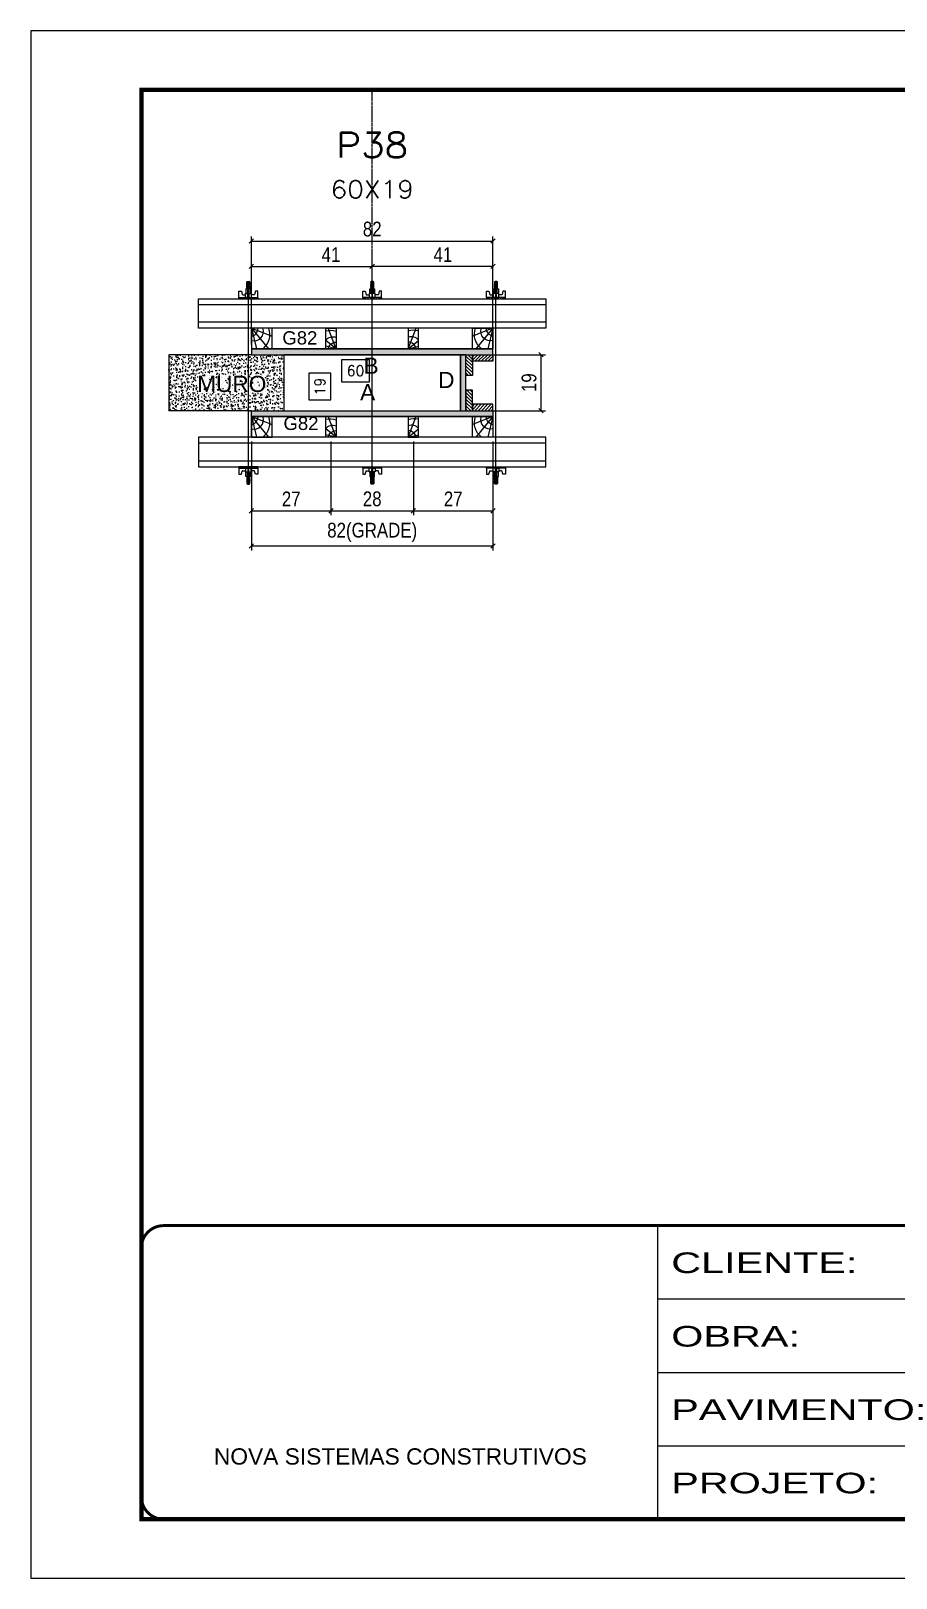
# Model space of a CAD drawing. Header units: millimetres. Extents: x 787 to 8287, y -592 to 17063.
# Drawn here: x 3024 to 3611, y 2854 to 3904 of the extents above; entities that cross this region are included whole.
import ezdxf
from ezdxf.enums import TextEntityAlignment as Align

# ---------------------------------------------------------------- set-up
doc = ezdxf.new("R2010")
doc.units = ezdxf.units.MM
for name, pattern in [('CONTINUO', [0]), ('DASHED', [0.75, 0.5, -0.25]), ('HIDDEN', [0.375, 0.25, -0.125])]:
    doc.linetypes.add(name, pattern=pattern)
for name, color, linetype in [('CHAPA', 1, 'Continuous'), ('COTA', 241, 'Continuous'), ('Cota Seção (2x)', 241, 'Continuous'), ('MEIO_PONT', 93, 'Continuous'), ('Painéis', 200, 'Continuous'), ('SARRAFO', 251, 'Continuous'), ('Texto de Titulo', 7, 'Continuous'), ('Texto Qtd Sarr', 242, 'Continuous'), ('TEXTO_GERAL', 7, 'Continuous')]:
    doc.layers.add(name, color=color, linetype=linetype)
for name, color, linetype, lineweight in [('Folhas', 255, 'Continuous', 9), ('Hachura', 251, 'Continuous', 9), ('Madeira', 126, 'Continuous', 18), ('Perfil Metálico', 224, 'Continuous', 18), ('SARRAFO DE PRESSAO', 251, 'DASHED', 9), ('Texto Seção', 7, 'Continuous', 15)]:
    doc.layers.add(name, color=color, linetype=linetype, lineweight=lineweight)
doc.styles.add('ARIAL', font='arial.ttf')
doc.styles.add('COTA TECNICA 2X', font='techl___.ttf', dxfattribs={"height": 10})
doc.styles.add('ROMANS', font='romans.shx')
doc.styles.add('SANSSERIF', font='sas_____.pfb')
doc.styles.add('Tecnologia', font='')
doc.styles.get('Tecnologia').set_extended_font_data('Forgotten Futurist')
doc.dimstyles.new('SECAO PILAR', dxfattribs={"dimtxt": 10, "dimasz": 3, "dimexe": 3, "dimexo": 3, "dimgap": 3, "dimtad": 1, "dimdec": 1, "dimlfac": 0.5, "dimzin": 12, "dimdsep": 46, "dimtxsty": 'COTA TECNICA 2X', "dimblk1": 'OBLIQUE', "dimblk2": 'OBLIQUE', "dimsah": 1, "dimcen": 0.9, "dimclrd": 256, "dimclre": 256, "dimclrt": 256, "dimadec": 1, "dimazin": 3, "dimtfac": 1, "dimtdec": 1, "dimtmove": 0, "dimatfit": 3, "dimfxl": 0, "dimtolj": 1, "dimtzin": 12, "dimarcsym": 0})
doc.dimstyles.new('SECÇÃO 2', dxfattribs={"dimtxt": 7, "dimasz": 6, "dimexe": 0.18, "dimexo": 2, "dimgap": -4, "dimtad": 3, "dimdec": 1, "dimlfac": 0.5, "dimzin": 12, "dimdsep": 46, "dimtxsty": 'ROMANS', "dimblk": 'ARCHTICK', "dimcen": 0.09, "dimse1": 1, "dimse2": 1, "dimsd1": 1, "dimsd2": 1, "dimclrd": 180, "dimclre": 5, "dimclrt": 1, "dimadec": 0, "dimazin": 3, "dimtfac": 1, "dimtdec": 1, "dimtofl": 0, "dimtmove": 0, "dimatfit": 3, "dimldrblk": 'ARCHTICK', "dimfxl": 0, "dimtolj": 1, "dimtzin": 0, "dimarcsym": 0})
pattern_1 = [(225, (-6165.2716, -19245.0462), (1.12253202, -1.12253202), [])]
pattern_2 = [(135, (-19572.128, 13149.3138), (-1.12253202, -1.12253202), [])]

# ---------------------------------------------------------------- blocks, each defined once
blk = doc.blocks.new('9999999999')
at = {"color": 30, "linetype": 'CONTINUO'}
for p, q in [((98564.6, 34230.2), (98564.6, 34429.4)), ((98564.6, 34379.6), (99584, 34379.6)), ((98564.6, 34329.8), (99488, 34329.8)), ((98564.6, 34280), (99488, 34280))]:
    blk.add_line(p, q, dxfattribs=at)
at = {"color": 30, "linetype": 'CONTINUO', "const_width": 2}
blk.add_lwpolyline([(99584, 34230.2), (99584, 34414.4, 0.414214), (99569, 34429.4), (98229, 34429.4, 0.414214), (98214, 34414.4), (98214, 34245.2, 0.414214), (98229, 34230.2), (99584, 34230.2)], format="xyb", dxfattribs=at)
at = {"layer": 'Folhas'}
blk.add_lwpolyline([(98139, 34190.2), (99624, 34190.2), (99624, 35240.2), (98139, 35240.2)], close=True, dxfattribs=at)
at = {"layer": 'Folhas', "color": 30, "const_width": 3}
blk.add_lwpolyline([(98214, 34230.2), (99584, 34230.2), (99584, 35200.2), (98214, 35200.2)], close=True, dxfattribs=at)
at = {"color": 7, "linetype": 'Continuous', "ltscale": 5, "style": 'ARIAL'}
blk.add_text('NOVA SISTEMAS CONSTRUTIVOS', height=11.059, dxfattribs=at).set_placement((98263.2, 34267.2))
at = {"layer": 'Folhas', "color": 7, "style": 'Tecnologia', "width": 1.5}
for s, p in [('CLIENTE:', (98573.7, 34397.2)), ('OBRA:', (98573.7, 34347.3)), ('PAVIMENTO:', (98573.7, 34297.5)), ('PROJETO:', (98573.7, 34247.7))]:
    blk.add_text(s, height=14, dxfattribs=at).set_placement(p)
blk = doc.blocks.new('titulo1')
at = {"layer": 'Defpoints', "color": 252, "linetype": 'HIDDEN', "ltscale": 2}
blk.add_line((0, 0), (0, 125), dxfattribs=at)
at = {"layer": 'Defpoints', "style": 'ROMANS', "oblique": 15}
blk.add_attdef('FOLHA', text='', height=10, dxfattribs=at).set_placement((0, 15.6), align=Align.MIDDLE_CENTER)
at = {"layer": 'Texto Qtd Sarr', "color": 3, "style": 'ROMANS', "oblique": 15}
for tag, height, p in [('TITULO', 17, (0, 71.4)), ('SEÇÃO', 12, (0, 41.5))]:
    blk.add_attdef(tag, text='', height=height, dxfattribs=at).set_placement(p, align=Align.MIDDLE_CENTER)
blk = doc.blocks.new('*D409')
at = {"layer": 'Cota Seção (2x)', "color": 180, "lineweight": -2}
for p, q in [((3253.9, 3681), (3234.9, 3681)), ((3234.9, 3681), (3234.9, 3666)), ((3253.9, 3666), (3253.9, 3681)), ((3234.9, 3666), (3253.9, 3666))]:
    blk.add_line(p, q, dxfattribs=at)
at = {"layer": 'Defpoints', "color": 0}
for p in [(3315.7, 3662), (3195.7, 3646.4), (3315.7, 3646.4)]:
    blk.add_point(p, dxfattribs=at)
at = {"layer": 'Cota Seção (2x)', "color": 1, "insert": (3244.4, 3673.5), "char_height": 7, "attachment_point": 5, "style": 'ROMANS'}
blk.add_mtext('\\A1;60', dxfattribs=at)
blk = doc.blocks.new('_ArchTick')
at = {"color": 0, "linetype": 'ByBlock', "const_width": 0.15}
blk.add_lwpolyline([(-0.5, -0.5), (0.5, 0.5)], dxfattribs=at)
blk = doc.blocks.new('*D410')
at = {"layer": 'Cota Seção (2x)', "color": 180, "lineweight": -2}
for p, q in [((3227.7, 3671.8), (3212.7, 3671.8)), ((3212.7, 3671.8), (3212.7, 3653.8)), ((3227.7, 3653.8), (3227.7, 3671.8)), ((3212.7, 3653.8), (3227.7, 3653.8))]:
    blk.add_line(p, q, dxfattribs=at)
at = {"layer": 'Defpoints', "color": 0}
for p in [(3195.7, 3684.4), (3231.7, 3684.4), (3195.7, 3646.4)]:
    blk.add_point(p, dxfattribs=at)
at = {"layer": 'Cota Seção (2x)', "color": 1, "insert": (3220.2, 3662.8), "char_height": 7, "attachment_point": 5, "rotation": 90, "style": 'ROMANS'}
blk.add_mtext('\\A1;19', dxfattribs=at)
blk = doc.blocks.new('_Oblique')
at = {"color": 0, "linetype": 'ByBlock', "lineweight": -2}
blk.add_line((-0.5, -0.5), (0.5, 0.5), dxfattribs=at)
blk = doc.blocks.new('*D1264')
at = {"layer": 'Cota Seção (2x)', "lineweight": -2}
for p, q in [((3322.3, 3684.4), (3373.3, 3684.4)), ((3370.3, 3646.4), (3370.3, 3684.4)), ((3322.3, 3646.4), (3373.3, 3646.4))]:
    blk.add_line(p, q, dxfattribs=at)
at = {"layer": 'Defpoints', "color": 0}
for p in [(3319.3, 3684.4), (3370.3, 3684.4), (3319.3, 3646.4)]:
    blk.add_point(p, dxfattribs=at)
at = {"layer": 'Cota Seção (2x)', "lineweight": -2, "xscale": 3, "yscale": 3, "zscale": 3}
for p, rotation in [((3370.3, 3684.4), 90), ((3370.3, 3646.4), 270)]:
    blk.add_blockref('_Oblique', p, dxfattribs=dict(at, rotation=rotation))
at = {"layer": 'Cota Seção (2x)', "insert": (3362.2, 3665.4), "char_height": 10, "attachment_point": 5, "rotation": 90, "style": 'COTA TECNICA 2X'}
blk.add_mtext('\\A1;19', dxfattribs=at)
blk = doc.blocks.new('*D411')
at = {"layer": 'Cota Seção (2x)', "lineweight": -2}
for p, q in [((3173.7, 3625.4), (3173.7, 3551.6)), ((3337.7, 3625.4), (3337.7, 3551.6)), ((3173.7, 3554.6), (3337.7, 3554.6))]:
    blk.add_line(p, q, dxfattribs=at)
at = {"layer": 'Defpoints', "color": 0}
for p in [(3173.7, 3628.4), (3337.7, 3628.4), (3337.7, 3554.6)]:
    blk.add_point(p, dxfattribs=at)
at = {"layer": 'Cota Seção (2x)', "lineweight": -2, "xscale": 3, "yscale": 3, "zscale": 3, "rotation": 180}
blk.add_blockref('_Oblique', (3173.7, 3554.6), dxfattribs=at)
at = {"layer": 'Cota Seção (2x)', "lineweight": -2, "xscale": 3, "yscale": 3, "zscale": 3}
blk.add_blockref('_Oblique', (3337.7, 3554.6), dxfattribs=at)
at = {"layer": 'Cota Seção (2x)', "insert": (3255.7, 3563.8), "char_height": 10, "attachment_point": 5, "style": 'COTA TECNICA 2X'}
blk.add_mtext('\\A1;82(GRADE)', dxfattribs=at)
blk = doc.blocks.new('*D412')
at = {"layer": 'Cota Seção (2x)', "lineweight": -2}
for p, q in [((3283.7, 3625.4), (3283.7, 3575.4)), ((3337.7, 3625.4), (3337.7, 3575.4)), ((3283.7, 3578.4), (3337.7, 3578.4))]:
    blk.add_line(p, q, dxfattribs=at)
at = {"layer": 'Defpoints', "color": 0}
for p in [(3283.7, 3628.4), (3337.7, 3628.4), (3337.7, 3578.4)]:
    blk.add_point(p, dxfattribs=at)
at = {"layer": 'Cota Seção (2x)', "lineweight": -2, "xscale": 3, "yscale": 3, "zscale": 3, "rotation": 180}
blk.add_blockref('_Oblique', (3283.7, 3578.4), dxfattribs=at)
at = {"layer": 'Cota Seção (2x)', "lineweight": -2, "xscale": 3, "yscale": 3, "zscale": 3}
blk.add_blockref('_Oblique', (3337.7, 3578.4), dxfattribs=at)
at = {"layer": 'Cota Seção (2x)', "insert": (3310.7, 3586.5), "char_height": 10, "attachment_point": 5, "style": 'COTA TECNICA 2X'}
blk.add_mtext('\\A1;27', dxfattribs=at)
blk = doc.blocks.new('*D413')
at = {"layer": 'Cota Seção (2x)', "lineweight": -2}
for p, q in [((3173.7, 3625.4), (3173.7, 3575.4)), ((3227.7, 3625.4), (3227.7, 3575.4)), ((3173.7, 3578.4), (3227.7, 3578.4))]:
    blk.add_line(p, q, dxfattribs=at)
at = {"layer": 'Defpoints', "color": 0}
for p in [(3173.7, 3628.4), (3227.7, 3628.4), (3227.7, 3578.4)]:
    blk.add_point(p, dxfattribs=at)
at = {"layer": 'Cota Seção (2x)', "lineweight": -2, "xscale": 3, "yscale": 3, "zscale": 3, "rotation": 180}
blk.add_blockref('_Oblique', (3173.7, 3578.4), dxfattribs=at)
at = {"layer": 'Cota Seção (2x)', "lineweight": -2, "xscale": 3, "yscale": 3, "zscale": 3}
blk.add_blockref('_Oblique', (3227.7, 3578.4), dxfattribs=at)
at = {"layer": 'Cota Seção (2x)', "insert": (3200.7, 3586.5), "char_height": 10, "attachment_point": 5, "style": 'COTA TECNICA 2X'}
blk.add_mtext('\\A1;27', dxfattribs=at)
blk = doc.blocks.new('*D414')
at = {"layer": 'Cota Seção (2x)', "lineweight": -2}
for p, q in [((3227.7, 3625.4), (3227.7, 3575.4)), ((3283.7, 3625.4), (3283.7, 3575.4)), ((3227.7, 3578.4), (3283.7, 3578.4))]:
    blk.add_line(p, q, dxfattribs=at)
at = {"layer": 'Defpoints', "color": 0}
for p in [(3227.7, 3628.4), (3283.7, 3628.4), (3283.7, 3578.4)]:
    blk.add_point(p, dxfattribs=at)
at = {"layer": 'Cota Seção (2x)', "lineweight": -2, "xscale": 3, "yscale": 3, "zscale": 3, "rotation": 180}
blk.add_blockref('_Oblique', (3227.7, 3578.4), dxfattribs=at)
at = {"layer": 'Cota Seção (2x)', "lineweight": -2, "xscale": 3, "yscale": 3, "zscale": 3}
blk.add_blockref('_Oblique', (3283.7, 3578.4), dxfattribs=at)
at = {"layer": 'Cota Seção (2x)', "insert": (3255.7, 3586.5), "char_height": 10, "attachment_point": 5, "style": 'COTA TECNICA 2X'}
blk.add_mtext('\\A1;28', dxfattribs=at)
blk = doc.blocks.new('*D415')
at = {"layer": 'Cota Seção (2x)', "lineweight": -2}
for p, q in [((3173.7, 3691.4), (3173.7, 3764.5)), ((3173.7, 3761.5), (3337.7, 3761.5)), ((3337.7, 3691.4), (3337.7, 3764.5))]:
    blk.add_line(p, q, dxfattribs=at)
at = {"layer": 'Defpoints', "color": 0}
for p in [(3337.7, 3761.5), (3173.7, 3688.4), (3337.7, 3688.4)]:
    blk.add_point(p, dxfattribs=at)
at = {"layer": 'Cota Seção (2x)', "lineweight": -2, "xscale": 3, "yscale": 3, "zscale": 3, "rotation": 180}
blk.add_blockref('_Oblique', (3173.7, 3761.5), dxfattribs=at)
at = {"layer": 'Cota Seção (2x)', "lineweight": -2, "xscale": 3, "yscale": 3, "zscale": 3}
blk.add_blockref('_Oblique', (3337.7, 3761.5), dxfattribs=at)
at = {"layer": 'Cota Seção (2x)', "insert": (3255.7, 3769.6), "char_height": 10, "attachment_point": 5, "style": 'COTA TECNICA 2X'}
blk.add_mtext('\\A1;82', dxfattribs=at)
blk = doc.blocks.new('*D416')
at = {"layer": 'Cota Seção (2x)', "lineweight": -2}
for p, q in [((3173.7, 3725.4), (3173.7, 3747.3)), ((3173.7, 3744.3), (3255.7, 3744.3)), ((3255.7, 3725.4), (3255.7, 3747.3))]:
    blk.add_line(p, q, dxfattribs=at)
at = {"layer": 'Defpoints', "color": 0}
for p in [(3255.7, 3744.3), (3173.7, 3722.4), (3255.7, 3722.4)]:
    blk.add_point(p, dxfattribs=at)
at = {"layer": 'Cota Seção (2x)', "lineweight": -2, "xscale": 3, "yscale": 3, "zscale": 3, "rotation": 180}
blk.add_blockref('_Oblique', (3173.7, 3744.3), dxfattribs=at)
at = {"layer": 'Cota Seção (2x)', "lineweight": -2, "xscale": 3, "yscale": 3, "zscale": 3}
blk.add_blockref('_Oblique', (3255.7, 3744.3), dxfattribs=at)
at = {"layer": 'Cota Seção (2x)', "insert": (3227.7, 3752.3), "char_height": 10, "attachment_point": 5, "style": 'COTA TECNICA 2X'}
blk.add_mtext('\\A1;41', dxfattribs=at)
blk = doc.blocks.new('*D417')
at = {"layer": 'Cota Seção (2x)', "lineweight": -2}
for p, q in [((3255.7, 3725.4), (3255.7, 3747.3)), ((3337.7, 3744.3), (3255.7, 3744.3)), ((3337.7, 3725.4), (3337.7, 3747.3))]:
    blk.add_line(p, q, dxfattribs=at)
at = {"layer": 'Defpoints', "color": 0}
for p in [(3255.7, 3744.3), (3255.7, 3722.4), (3337.7, 3722.4)]:
    blk.add_point(p, dxfattribs=at)
at = {"layer": 'Cota Seção (2x)', "lineweight": -2, "xscale": 3, "yscale": 3, "zscale": 3, "rotation": 180}
blk.add_blockref('_Oblique', (3255.7, 3744.3), dxfattribs=at)
at = {"layer": 'Cota Seção (2x)', "lineweight": -2, "xscale": 3, "yscale": 3, "zscale": 3}
blk.add_blockref('_Oblique', (3337.7, 3744.3), dxfattribs=at)
at = {"layer": 'Cota Seção (2x)', "insert": (3303.7, 3752.3), "char_height": 10, "attachment_point": 5, "style": 'COTA TECNICA 2X'}
blk.add_mtext('\\A1;41', dxfattribs=at)
blk = doc.blocks.new('C')
at = {"layer": 'Hachura', "color": 0}
for p, q in [((0, 3.22), (0, -3.22)), ((0.45, 3.22), (0, 3.22)), ((0.46, 3.16), (0, 3.16)), ((0.46, 3.05), (0, 3.05)), ((0.46, 2.88), (0, 2.88)), ((0, 2.75), (0, -1.16)), ((0.46, 2.65), (0, 2.65)), ((0.46, 2.23), (0, 2.23)), ((0.46, 1.51), (0, 1.51)), ((0.39, 0.49), (0.17, 0.49)), ((0.45, -3.23), (0.45, 3.22)), ((0.45, 3.22), (2.58, 3.22)), ((1.74, 0.97), (0.45, 0.97)), ((1.45, 0.1), (0.45, 0.1)), ((1.35, 1.94), (1.35, 0.96)), ((2.58, 2.39), (1.47, 2.09)), ((1.74, -0.97), (1.74, 0.97)), ((1.74, 0.97), (1.74, 0.84)), ((1.74, 0.97), (1.74, 0.84)), ((1.74, 0.84), (3.35, 0.84)), ((3.35, 0.45), (1.74, 0.45)), ((2.58, 3.22), (2.58, 2.39)), ((3.32, 0.84), (3.32, -0.84)), ((3.35, 0.84), (3.35, -0.84)), ((3.68, 0.45), (3.35, 0.45)), ((3.84, -0.52), (3.35, 0.45)), ((3.35, 0.06), (3.67, -0.57)), ((3.68, 0.45), (4.16, -0.52)), ((3.72, 0.5), (4.25, -0.57)), ((4.37, -0.55), (3.83, 0.53)), ((4.15, 0.45), (3.93, 0.45)), ((4.42, -0.52), (3.93, 0.45)), ((4.15, 0.45), (4.26, 0.45)), ((4.26, 0.45), (4.74, -0.52)), ((4.3, 0.5), (4.83, -0.57)), ((4.95, -0.55), (4.41, 0.53)), ((4.51, 0.45), (4.84, 0.45)), ((5, -0.52), (4.51, 0.45)), ((4.84, 0.45), (5.32, -0.52)), ((4.88, 0.5), (5.41, -0.57)), ((5.53, -0.55), (4.99, 0.53)), ((5.58, -0.52), (5.09, 0.45)), ((5.42, 0.45), (5.09, 0.45)), ((5.58, -0.52), (5.09, 0.45)), ((5.42, 0.45), (5.74, -0.19)), ((5.46, 0.5), (5.74, -0.07)), ((5.74, 0.19), (5.57, 0.53)), ((5.74, 0.32), (5.68, 0.45)), ((5.68, 0.45), (5.74, 0.45)), ((5.74, 0.45), (5.9, 0.29)), ((5.74, 0.45), (5.74, -0.52)), ((5.9, -0.36), (5.9, 0.29)), ((0.45, 0), (0, 0)), ((0.46, -1.52), (0, -1.52)), ((0.46, -2.23), (0, -2.23)), ((0.46, -2.65), (0, -2.65)), ((0.46, -2.88), (0, -2.88)), ((0.46, -3.05), (0, -3.05)), ((0.46, -3.16), (0, -3.16)), ((0, -3.22), (2.57, -3.22)), ((0.08, -0.48), (0.29, -0.48)), ((0.29, -0.48), (0.4, -0.48)), ((0.45, 0), (0.45, -0.97)), ((0.45, -0.16), (1.45, -0.16)), ((0.45, -0.65), (0.45, -0.32)), ((0.45, -3.23), (0.45, -0.65)), ((0.45, -0.97), (1.74, -0.97)), ((1.35, -1.94), (1.35, -0.97)), ((2.58, -2.39), (1.47, -2.1)), ((3.35, -0.32), (1.74, -0.32)), ((3.35, -0.84), (1.74, -0.84)), ((2.58, -3.23), (2.58, -2.39)), ((3.35, -0.07), (3.58, -0.52)), ((3.35, -0.52), (3.58, -0.52)), ((3.84, -0.52), (4.16, -0.52)), ((4.42, -0.52), (4.74, -0.52)), ((4.63, -0.52), (4.74, -0.52)), ((5, -0.52), (5.32, -0.52)), ((5.58, -0.52), (5.74, -0.52)), ((5.74, -0.52), (5.9, -0.36)), ((5.74, -0.52), (5.74, -0.52))]:
    blk.add_line(p, q, dxfattribs=at)
for centre, radius, start, end in [((1.52, 1.94), 0.161, 104.7436, 180), ((1.44, -0.03), 0.129, 272.695, 87.305), ((3.81, 0.39), 0.143, 25.5688, 154.4312), ((4.39, 0.39), 0.143, 25.5688, 154.4312), ((4.97, 0.39), 0.143, 25.5688, 154.4312), ((5.55, 0.39), 0.143, 25.5688, 154.4312), ((0.17, -0.37), 0.174, 221.744, 317.8592), ((1.52, -1.94), 0.161, 180, 255.2564), ((3.71, -0.4), 0.174, 222.1408, 318.256), ((4.29, -0.4), 0.174, 222.1408, 318.256), ((4.87, -0.4), 0.174, 222.1408, 318.256), ((5.45, -0.4), 0.174, 222.1408, 318.256), ((5.61, -0.4), 0.174, 317.8592, 318.256)]:
    blk.add_arc(centre, radius, start, end, dxfattribs=at)
blk = doc.blocks.new('PONTALETE')
at = {"layer": 'Madeira'}
for q in [(2.71, 7), (7, 5.76), (7, 1.74)]:
    blk.add_line((0, 0), q, dxfattribs=at)
blk.add_lwpolyline([(0, 0), (7, 0), (7, 7), (0, 7)], close=True, dxfattribs=at)
for centre, radius, start, end in [((2.04, 0.06), 6.23, 37.2818, 109.0913), ((1.09, 0.9), 3.19, 343.603, 109.9847), ((-0.21, -0.78), 3.09, 14.6322, 86.0383)]:
    blk.add_arc(centre, radius, start, end, dxfattribs=at)
blk = doc.blocks.new('MEIO PONTALETE')
at = {"layer": 'Madeira'}
for q in [(2.71, 7), (3.5, 2.88), (3.5, 0.87)]:
    blk.add_line((0, 0), q, dxfattribs=at)
blk.add_lwpolyline([(0, 0), (3.5, 0), (3.5, 7), (0, 7)], close=True, dxfattribs=at)
for centre, radius, start, end in [((2.04, 0.06), 6.23, 76.4499, 109.0913), ((1.09, 0.9), 3.19, 40.9063, 109.9847), ((-0.21, -0.78), 3.09, 14.6322, 86.0383)]:
    blk.add_arc(centre, radius, start, end, dxfattribs=at)

msp = doc.modelspace()

# ---------------------------------------------------------------- hatches: boundary and pattern name
at = {"layer": 'COTA', "linetype": 'ByBlock'}
h = msp.add_hatch(dxfattribs=at)
h.set_pattern_fill('AR-CONC', color=256, scale=0.03)
h.set_pattern_definition([(50, (-12987.971, 4959.4152), (5.4655401, -0.4781726), [0.5715, -6.2865]), (355, (-12987.971, 4959.415), (-1.0573026, 5.7317054), [0.4572, -5.0292175]), (100.451445, (-12987.5156, 4959.3754), (4.4082374, 5.2535326), [0.4857003, -5.3427073]), (46.1842, (-12987.971, 4960.939), (8.1323712, -1.2612698), [0.85725, -9.42975]), (96.63556, (-12987.293, 4960.834), (7.122124, 7.4227837), [0.7285507, -8.0140682]), (351.18415, (-12987.971, 4960.939), (7.122124, 7.4227837), [0.685799, -7.543792]), (21, (-12987.209, 4960.5582), (4.5484317, -3.067956), [0.5715, -6.2865]), (326, (-12987.209, 4960.558), (1.8540609, 5.525639), [0.4572, -5.0292]), (71.451445, (-12986.83, 4960.3026), (6.4024926, 2.457683), [0.4857003, -5.3426981]), (37.5, (-12987.971, 4959.4152), (0.0926581, 2.53665117), [0, -4.96824, 0, -5.1054, 0, -5.04825]), (7.5, (-12987.971, 4959.4152), (2.00458988, 3.00541724), [0, -2.91084, 0, -4.85394, 0, -1.92405]), (327.5, (-12989.6703, 4959.4152), (4.06771786, -0.17186232), [0, -1.905, 0, -5.9436, 0, -7.8867]), (317.5, (-12990.4323, 4959.4152), (4.44387544, 0.7627947), [0, -2.4765, 0, -3.94716, 0, -5.6007])])
h.paths.add_polyline_path([(3195.68, 3684.36), (3117.6, 3684.36), (3117.6, 3646.36), (3195.68, 3646.36)])
at = {"layer": 'Hachura'}
h = msp.add_hatch(color=256, dxfattribs=at)
h.dxf.hatch_style = 1
h.paths.add_polyline_path([(3337.68, 3684.36), (3337.68, 3688.36), (3173.68, 3688.36), (3173.68, 3684.36)])
h = msp.add_hatch(color=256, dxfattribs=at)
h.dxf.hatch_style = 1
h.paths.add_polyline_path([(3337.68, 3684.36), (3337.68, 3688.36), (3173.68, 3688.36), (3173.68, 3684.36)])
h = msp.add_hatch(color=256, dxfattribs=at)
h.dxf.hatch_style = 1
h.paths.add_polyline_path([(3315.68, 3646.36), (3319.28, 3646.36), (3319.28, 3684.36), (3315.68, 3684.36)])
h = msp.add_hatch(color=256, dxfattribs=at)
h.dxf.hatch_style = 1
h.paths.add_polyline_path([(3315.68, 3646.36), (3319.28, 3646.36), (3319.28, 3684.36), (3315.68, 3684.36)])
h = msp.add_hatch(dxfattribs=at)
h.set_pattern_fill('ANSI31', color=256, scale=0.5, angle=90, style=0)
h.set_pattern_definition(pattern_2)
h.paths.add_polyline_path([(3319.28, 3670.36), (3323.68, 3670.36), (3323.68, 3684.36), (3319.28, 3684.36)])
h = msp.add_hatch(dxfattribs=at)
h.set_pattern_fill('ANSI31', color=256, scale=0.5, angle=180, style=0)
h.set_pattern_definition(pattern_1)
h.paths.add_polyline_path([(3323.68, 3684.36), (3323.68, 3679.96), (3337.68, 3679.96), (3337.68, 3684.36)])
h = msp.add_hatch(dxfattribs=at)
h.set_pattern_fill('ANSI31', color=256, scale=0.5, angle=90, style=0)
h.set_pattern_definition(pattern_2)
h.paths.add_polyline_path([(3319.28, 3660.36), (3323.68, 3660.36), (3323.68, 3646.36), (3319.28, 3646.36)])
h = msp.add_hatch(color=256, dxfattribs=at)
h.dxf.hatch_style = 1
h.paths.add_polyline_path([(3337.68, 3646.36), (3337.68, 3642.36), (3173.68, 3642.36), (3173.68, 3646.36)])
h = msp.add_hatch(color=256, dxfattribs=at)
h.dxf.hatch_style = 1
h.paths.add_polyline_path([(3337.68, 3646.36), (3337.68, 3642.36), (3173.68, 3642.36), (3173.68, 3646.36)])
h = msp.add_hatch(dxfattribs=at)
h.set_pattern_fill('ANSI31', color=256, scale=0.5, angle=180, style=0)
h.set_pattern_definition(pattern_1)
h.paths.add_polyline_path([(3323.68, 3646.36), (3323.68, 3650.76), (3337.68, 3650.76), (3337.68, 3646.36)])

# ---------------------------------------------------------------- linework, layer by layer
at = {"layer": 'CHAPA'}
for points in [[(3337.68, 3684.36), (3337.68, 3688.36), (3173.68, 3688.36), (3173.68, 3684.36)], [(3337.68, 3684.36), (3337.68, 3688.36), (3173.68, 3688.36), (3173.68, 3684.36)], [(3315.68, 3646.36), (3319.28, 3646.36), (3319.28, 3684.36), (3315.68, 3684.36)], [(3315.68, 3646.36), (3319.28, 3646.36), (3319.28, 3684.36), (3315.68, 3684.36)], [(3337.68, 3646.36), (3337.68, 3642.36), (3173.68, 3642.36), (3173.68, 3646.36)], [(3337.68, 3646.36), (3337.68, 3642.36), (3173.68, 3642.36), (3173.68, 3646.36)]]:
    msp.add_lwpolyline(points, close=True, dxfattribs=at)
at = {"layer": 'Hachura'}
for p, q in [((3171.68, 3597.56), (3171.67, 3729.36)), ((3255.68, 3597.56), (3255.69, 3729.36)), ((3339.68, 3597.56), (3339.69, 3729.36)), ((3173.68, 3684.36), (3117.6, 3684.36)), ((3117.6, 3684.36), (3117.6, 3646.36)), ((3173.68, 3646.36), (3117.6, 3646.36))]:
    msp.add_line(p, q, dxfattribs=at)
at = {"layer": 'Madeira'}
for points in [[(3337.68, 3688.36), (3337.68, 3702.36), (3173.68, 3702.36), (3173.68, 3688.36)], [(3337.68, 3642.36), (3337.68, 3628.36), (3173.68, 3628.36), (3173.68, 3642.36)]]:
    msp.add_lwpolyline(points, close=True, dxfattribs=at)
at = {"layer": 'Painéis'}
msp.add_lwpolyline([(3195.68, 3684.36), (3195.68, 3646.36), (3315.68, 3646.36), (3315.68, 3684.36)], close=True, dxfattribs=at)
at = {"layer": 'Perfil Metálico'}
for points in [[(3373.68, 3722.36), (3373.68, 3702.36), (3137.68, 3702.36), (3137.68, 3722.36)], [(3137.68, 3706.36), (3137.68, 3718.36), (3373.68, 3718.36), (3373.68, 3706.36)], [(3373.68, 3608.36), (3373.68, 3628.36), (3137.68, 3628.36), (3137.68, 3608.36)], [(3137.68, 3624.36), (3137.68, 3612.36), (3373.68, 3612.36), (3373.68, 3624.36)]]:
    msp.add_lwpolyline(points, close=True, dxfattribs=at)
at = {"layer": 'SARRAFO'}
for points in [[(3323.68, 3684.36), (3323.68, 3670.36), (3319.28, 3670.36), (3319.28, 3684.36)], [(3337.68, 3679.96), (3323.68, 3679.96), (3323.68, 3684.36), (3337.68, 3684.36)], [(3323.68, 3646.36), (3323.68, 3660.36), (3319.28, 3660.36), (3319.28, 3646.36)], [(3337.68, 3650.76), (3323.68, 3650.76), (3323.68, 3646.36), (3337.68, 3646.36)]]:
    msp.add_lwpolyline(points, close=True, dxfattribs=at)

# ---------------------------------------------------------------- block references
at = {"layer": 'Hachura', "linetype": 'Continuous', "yscale": 2, "zscale": 2}
for p, xscale, rotation in [((3171.68, 3722.36), -2, 270), ((3255.68, 3722.36), 2, 90), ((3339.68, 3722.36), 2, 90), ((3171.68, 3608.36), 2, 269.9999999999999), ((3255.68, 3608.36), -2, 90), ((3339.68, 3608.36), -2, 90)]:
    msp.add_blockref('C', p, dxfattribs=dict(at, xscale=xscale, rotation=rotation))
at = {"layer": 'MEIO_PONT', "yscale": 2, "zscale": 2}
for p, xscale, rotation in [((3173.68, 3702.36), 2, 269.9999999999999), ((3337.68, 3702.36), -2, 90), ((3173.68, 3642.36), 2, 269.9999999999999), ((3337.68, 3642.36), -2, 90)]:
    msp.add_blockref('PONTALETE', p, dxfattribs=dict(at, xscale=xscale, rotation=rotation))
at = {"layer": 'MEIO_PONT', "yscale": 1.999999997962732, "zscale": 1.999999997962732}
for p, xscale in [((3231.18, 3688.36), -1.999999997962732), ((3280.18, 3688.36), 1.999999997962732), ((3231.18, 3628.36), -1.999999997962732), ((3280.18, 3628.36), 1.999999997962732)]:
    msp.add_blockref('MEIO PONTALETE', p, dxfattribs=dict(at, xscale=xscale))
at = {"layer": 'SARRAFO DE PRESSAO', "color": 6, "linetype": 'ByBlock'}
msp.add_blockref('9999999999', (-95114.98, -31336.09), dxfattribs=at)
at = {"layer": 'Texto Seção'}
ref = msp.add_blockref('titulo1', (3255.68, 3739.12), dxfattribs=at)
ref.add_attrib('TITULO', 'P38', dxfattribs={"layer": 'Texto de Titulo', "color": 7, "height": 17, "style": 'ROMANS', "width": 1.1}).set_placement((3255.68, 3826.62), align=Align.MIDDLE_CENTER)
ref.add_attrib('SEÇÃO', '60X19', dxfattribs={"layer": 'Texto de Titulo', "color": 7, "height": 12, "style": 'ROMANS', "width": 1.1}).set_placement((3255.68, 3796.62), align=Align.MIDDLE_CENTER)

# ---------------------------------------------------------------- texts
at = {"layer": 'TEXTO_GERAL', "color": 0, "linetype": 'Continuous', "style": 'SANSSERIF'}
for p in [(3194.7, 3695.81), (3195.46, 3637.79)]:
    msp.add_text('G82', height=9, dxfattribs=at).set_placement(p, align=Align.MIDDLE_LEFT)
at = {"layer": 'TEXTO_GERAL', "style": 'ARIAL'}
for s, p in [('B', (3254.94, 3676.91)), ('MURO', (3160.35, 3664.56)), ('D', (3306.02, 3667.26)), ('A', (3252.6, 3658.94))]:
    msp.add_text(s, height=11, dxfattribs=at).set_placement(p, align=Align.MIDDLE_CENTER)

# ---------------------------------------------------------------- dimensions: what is measured, and where the dimension line sits
at = {"layer": 'Cota Seção (2x)', "color": 241}
for base, p1, p2, picture, middle in [((3337.68, 3761.47), (3173.68, 3688.36), (3337.68, 3688.36), '*D415', (3255.68, 3769.56)), ((3227.68, 3578.43), (3173.68, 3628.36), (3227.68, 3628.36), '*D413', (3200.68, 3586.5)), ((3283.68, 3578.43), (3227.68, 3628.36), (3283.68, 3628.36), '*D414', (3255.68, 3586.52)), ((3337.68, 3578.43), (3283.68, 3628.36), (3337.68, 3628.36), '*D412', (3310.68, 3586.5))]:
    dim = msp.add_linear_dim(base=base, p1=p1, p2=p2, dimstyle='SECAO PILAR', dxfattribs=at)
    dim.commit()
    dim.dimension.update_dxf_attribs({"geometry": picture, "text_midpoint": middle})
for base, p1, p2, dimstyle, picture, middle in [((3255.68, 3744.27), (3173.68, 3722.36), (3255.68, 3722.36), 'SECAO PILAR', '*D416', (3227.68, 3744.27)), ((3315.68, 3662.02), (3195.68, 3646.36), (3315.68, 3646.36), 'SECÇÃO 2', '*D409', (3244.44, 3662.02))]:
    dim = msp.add_linear_dim(base=base, p1=p1, p2=p2, dimstyle=dimstyle, dxfattribs=at)
    dim.commit()
    dim.dimension.update_dxf_attribs({"geometry": picture, "text_midpoint": middle, "dimtype": 160})
for base, p1, p2, angle, dimstyle, picture, middle in [((3255.68, 3744.27), (3337.68, 3722.36), (3255.68, 3722.36), 180, 'SECAO PILAR', '*D417', (3303.68, 3744.27)), ((3231.67, 3684.36), (3195.68, 3646.36), (3195.68, 3684.36), 90, 'SECÇÃO 2', '*D410', (3231.67, 3662.77))]:
    dim = msp.add_linear_dim(base=base, p1=p1, p2=p2, angle=angle, dimstyle=dimstyle, dxfattribs=at)
    dim.commit()
    dim.dimension.update_dxf_attribs({"geometry": picture, "text_midpoint": middle, "dimtype": 160})
dim = msp.add_linear_dim(base=(3370.32, 3684.36), p1=(3319.28, 3646.36), p2=(3319.28, 3684.36), angle=90, dimstyle='SECAO PILAR', dxfattribs=at)
dim.commit()
dim.dimension.update_dxf_attribs({"geometry": '*D1264', "text_midpoint": (3362.23, 3665.36)})
dim = msp.add_linear_dim(base=(3337.68, 3554.58), p1=(3173.68, 3628.36), p2=(3337.68, 3628.36), text='<>(GRADE)', dimstyle='SECAO PILAR', dxfattribs=at)
dim.commit()
dim.dimension.update_dxf_attribs({"geometry": '*D411', "text_midpoint": (3255.68, 3563.81)})

doc.saveas('drawing.dxf')
